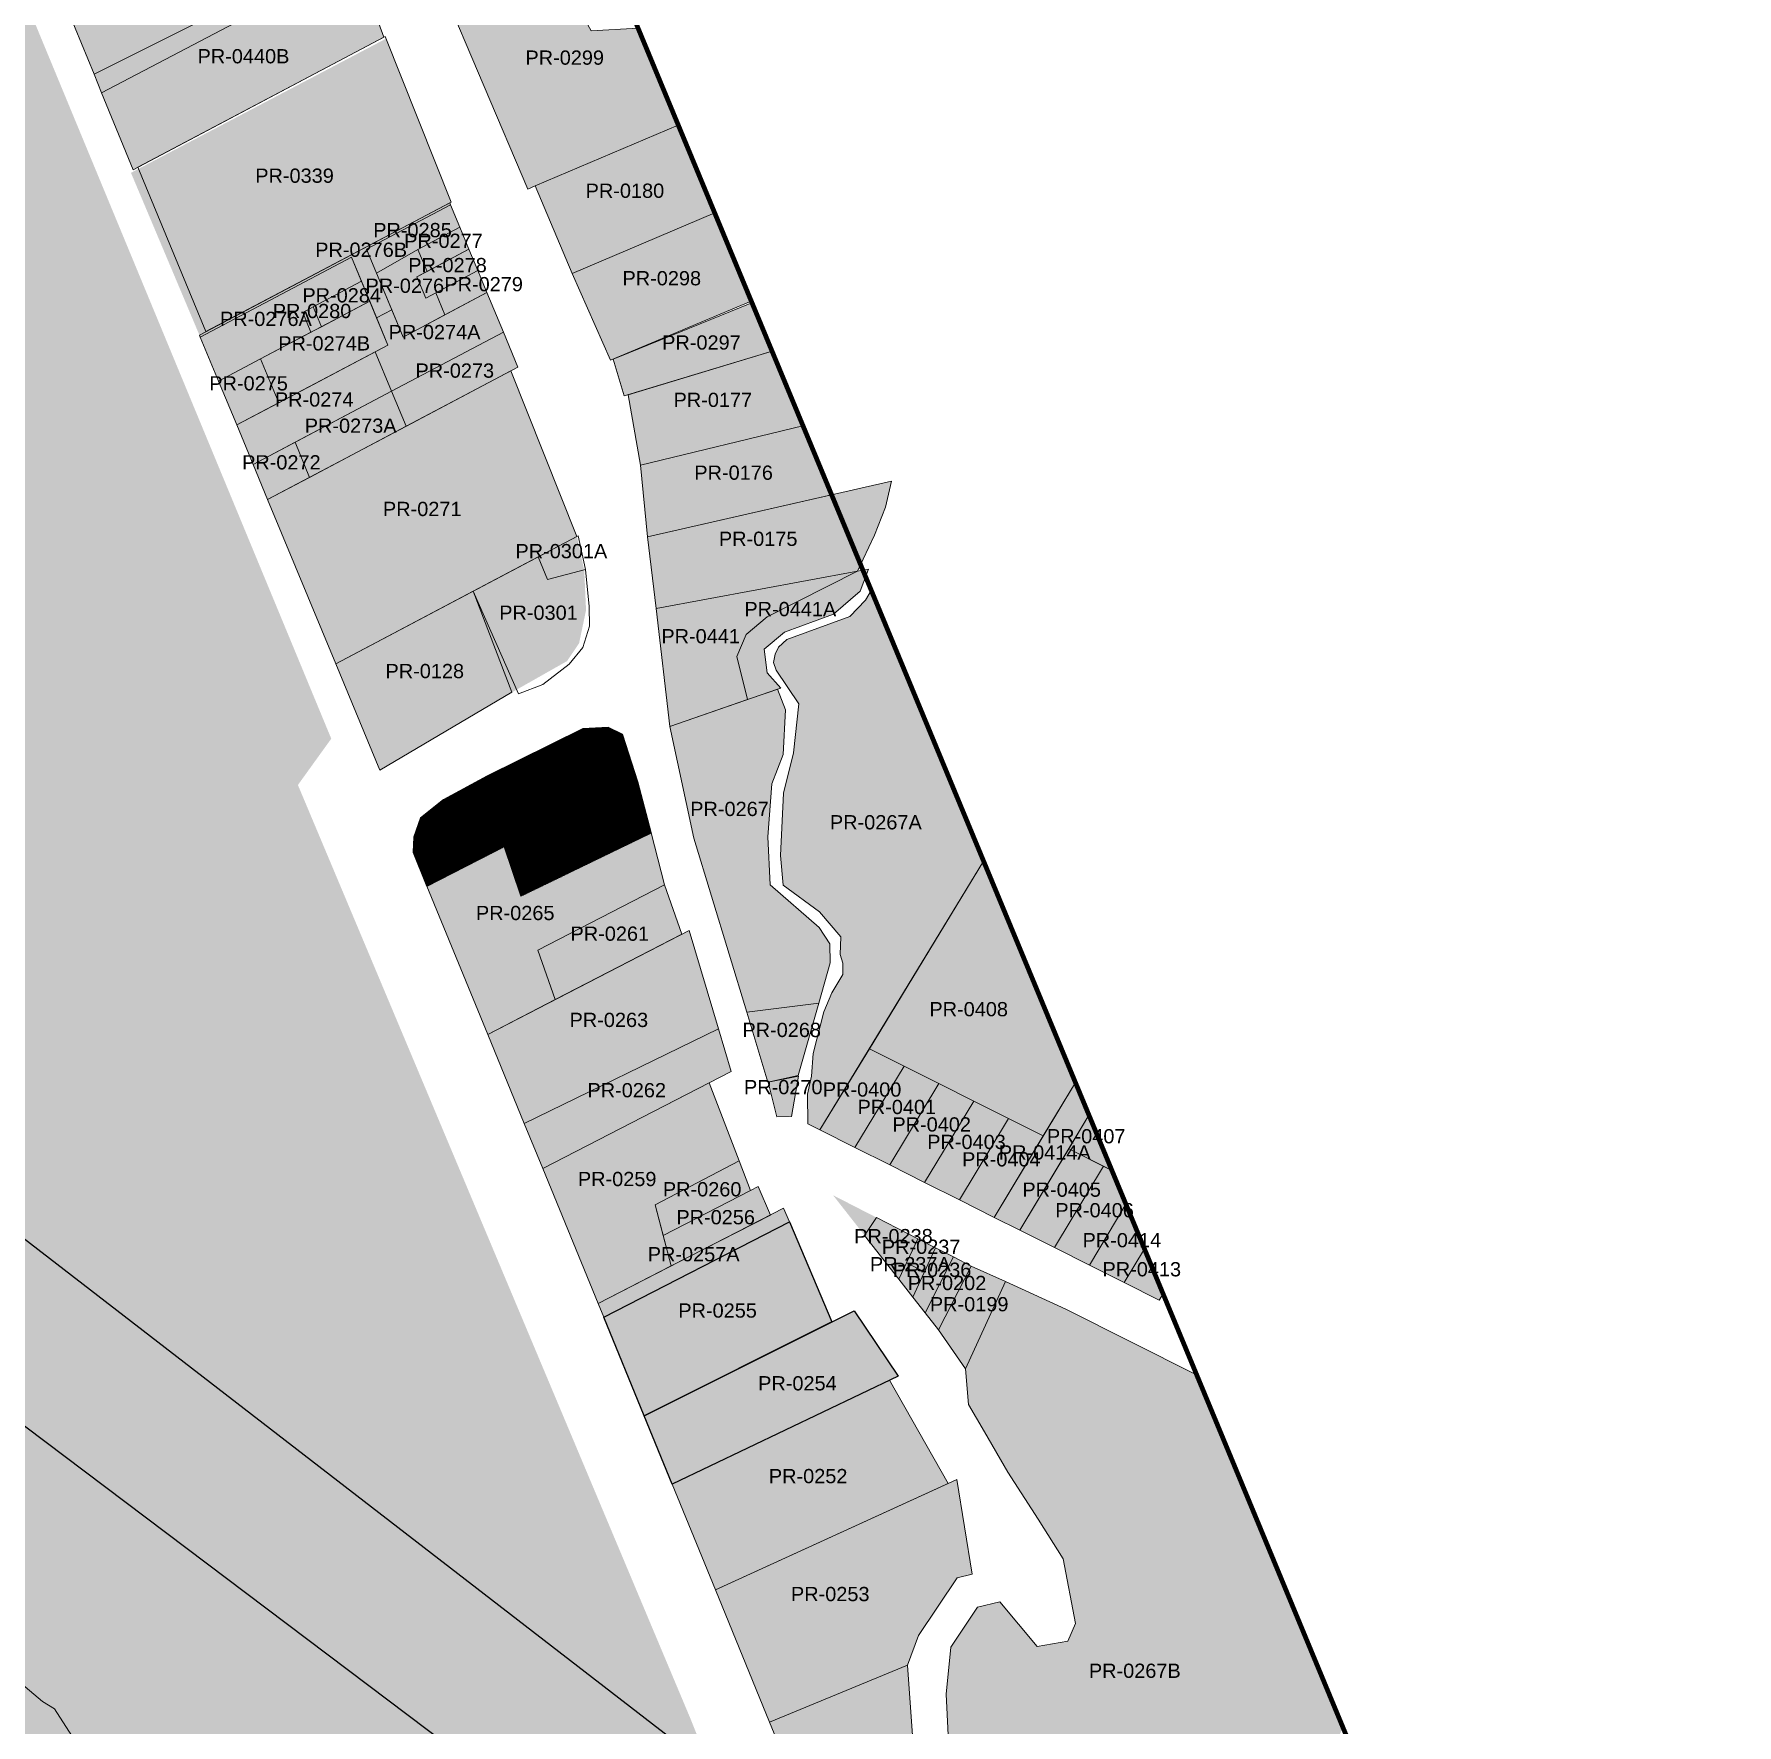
# Model space of a CAD drawing. Header units: inches. Extents: x 775566 to 778268, y 9208057 to 9211417.
# Drawn here: x 777550.4 to 777908.9, y 9209310.2 to 9209666.2 of the extents above; entities that cross this region are included whole.
import ezdxf
from ezdxf.enums import TextEntityAlignment as Align

# ---------------------------------------------------------------- set-up
doc = ezdxf.new("R2010")
doc.units = ezdxf.units.IN
doc.header["$MEASUREMENT"] = 0
doc.linetypes.add('DASHDOT', pattern=[1, 0.5, -0.25, 0, -0.25])
doc.layers.add('CAJAMARCA_ADQUIRIDOS', color=7, linetype='Continuous', lineweight=9, true_color=0xe2f2c9)
doc.layers.add('PROCESO_&_PENDIENTES', color=7, linetype='Continuous', lineweight=9, true_color=0xc5eefc)
doc.layers.add('CAJAMARCA_ADQUIRIDOSAnno', color=7, linetype='Continuous', true_color=0xafb304)
doc.layers.add('PROCESO__PENDIENTE_CAJAMARCA_UTMAnno', color=7, linetype='Continuous', true_color=0x2b1800)
for name, color, linetype in [('HITOS', 5, 'Continuous'), ('PI_Texto', 7, 'Continuous'), ('PMD-CAJAMARCA', 212, 'Continuous')]:
    doc.layers.add(name, color=color, linetype=linetype)
doc.styles.add('Arial', font='arial.ttf')

msp = doc.modelspace()

# ---------------------------------------------------------------- hatches: boundary and pattern name
at = {"true_color": 0xadddf7}
h = msp.add_hatch(color=141, dxfattribs=at)
h.dxf.hatch_style = 1
h.paths.add_polyline_path([(777390.49, 9210055.28), (777432.41, 9210073.29), (777198.38, 9210587.33), (777187.56, 9210605.47), (777105.4, 9210785.4), (777059.97, 9210855.94), (776930, 9211169.4), (776852.44, 9211361.12), (776673.32, 9211286.79), (776765.26, 9211129.93), (776773.32, 9211117.95), (776942.38, 9210722.91), (777244.8, 9210012.11), (777262.42, 9209969.39), (777282.77, 9209919.54), (777207.42, 9209894.77), (777250.06, 9209800.66), (777221.8, 9209781.22), (777221.01, 9209760.81), (777205.62, 9209753.63), (777204.65, 9209752.16), (777231.39, 9209682.44), (777237.05, 9209679.41), (777241.97, 9209679.49), (777246.56, 9209677.91), (777249.26, 9209675.98), (777282.52, 9209647.92), (777293.72, 9209634.72), (777361.87, 9209558.32), (777370.39, 9209543.07), (777454.76, 9209481.52), (777458.61, 9209472.5), (777462.12, 9209467.53), (777463.33, 9209460.68), (777456.89, 9209452.18), (777474.05, 9209434.41), (777510.17, 9209349.95), (777516.01, 9209347.36), (777541.48, 9209322.34), (777544.17, 9209320.9), (777560.86, 9209295.15), (777537.54, 9209270.4), (777550.09, 9209240.92), (777553.15, 9209238.12), (777563.03, 9209239.38), (777593.22, 9209167.98), (777595.94, 9209159.44), (777696.28, 9208921.65), (777699.89, 9208910.23), (777701.28, 9208904.41), (777711.62, 9208851.33), (777720.63, 9208813.42), (777724.41, 9208798.87), (777726.36, 9208793.23), (777729.84, 9208788.63), (777735.44, 9208786.43), (777741.43, 9208786.58), (777747.32, 9208788.15), (777795.11, 9208805.7), (777867.21, 9208835.59), (777891.55, 9208847.3), (777895.6, 9208851.69), (777898.19, 9208856.93), (777899.3, 9208862.81), (777899.01, 9208868.76), (777897.07, 9208874.42), (777892.6, 9208881.93), (777881.24, 9208899.7), (777845.62, 9208951.56), (777839.03, 9208965.06), (777784.89, 9209095.29), (777766.54, 9209136.41), (777720.91, 9209231), (777688.48, 9209311.84), (777605.97, 9209508.14), (777612.99, 9209517.89)])
h = msp.add_hatch(color=103)
h.dxf.hatch_style = 1
h.paths.add_polyline_path([(777616.92, 9209684.72), (777609.38, 9209700.62), (777602.98, 9209697.99), (777556.41, 9209674.01), (777563.05, 9209657.79)])
h.paths.add_polyline_path([(777624.08, 9209665.57), (777618.11, 9209681.96), (777564.66, 9209653.86), (777571.29, 9209637.69)])
h.paths.add_polyline_path([(777563.05, 9209657.79), (777616.92, 9209684.72), (777618.11, 9209681.96), (777564.66, 9209653.86)])
h = msp.add_hatch(color=103)
h.dxf.hatch_style = 1
h.paths.add_polyline_path([(777677.57, 9209667.46), (777667.7, 9209666.91), (777656.61, 9209687.06), (777635.99, 9209676.88), (777654.34, 9209633.61), (777655.89, 9209634.27), (777655.89, 9209634.27), (777686.04, 9209647.06)])
h = msp.add_hatch(color=103)
h.dxf.hatch_style = 1
h.paths.add_polyline_path([(777624.56, 9209665.3), (777638.25, 9209630.93), (777585.23, 9209602.88), (777570.83, 9209637.03)])
h = msp.add_hatch(color=103)
h.dxf.hatch_style = 1
h.paths.add_polyline_path([(777637.93, 9209630.71), (777638.11, 9209630.28), (777620.43, 9209620.93), (777625.71, 9209608.18), (777622.53, 9209606.5), (777617.25, 9209619.25), (777585.42, 9209602.42), (777585.23, 9209602.88)])
h.paths.add_polyline_path([(777617.25, 9209619.25), (777619.32, 9209614.25), (777609.2, 9209608.79), (777606.99, 9209607.63), (777608.69, 9209603.46), (777598.09, 9209597.86), (777589.25, 9209593.18), (777585.42, 9209602.42)])
h.paths.add_polyline_path([(777619.32, 9209614.25), (777621.08, 9209610.01), (777610.9, 9209604.63), (777609.2, 9209608.79)], flags=17)
h.paths.add_polyline_path([(777621.08, 9209610.01), (777624.91, 9209600.77), (777601.92, 9209588.62), (777598.09, 9209597.86)])
h.paths.add_polyline_path([(777622.25, 9209599.37), (777625.7, 9209591.06), (777596.53, 9209575.63), (777593.08, 9209583.94)])
h.paths.add_polyline_path([(777598.09, 9209597.86), (777601.92, 9209588.62), (777593.08, 9209583.94), (777589.25, 9209593.18)])
h.paths.add_polyline_path([(777649.21, 9209603.49), (777652.28, 9209596.1), (777628.76, 9209583.67), (777625.7, 9209591.06)])
h.paths.add_polyline_path([(777631.23, 9209620.88), (777633.15, 9209616.26), (777631.03, 9209615.13), (777632.93, 9209610.65), (777635.01, 9209611.75), (777636.93, 9209607.13), (777628.09, 9209602.46), (777622.5, 9209615.93)], flags=17)
h.paths.add_polyline_path([(777643.85, 9209616.43), (777645.77, 9209611.81), (777636.93, 9209607.13), (777635.01, 9209611.75)])
h.paths.add_polyline_path([(777641.98, 9209620.94), (777643.85, 9209616.43), (777632.93, 9209610.65), (777631.03, 9209615.13)])
h.paths.add_polyline_path([(777640.07, 9209625.56), (777641.98, 9209620.94), (777633.15, 9209616.26), (777631.23, 9209620.88)])
h.paths.add_polyline_path([(777638.11, 9209630.28), (777640.07, 9209625.56), (777631.23, 9209620.88), (777622.5, 9209615.93), (777620.43, 9209620.93)])
h.paths.add_polyline_path([(777645.77, 9209611.81), (777649.21, 9209603.49), (777625.7, 9209591.06), (777622.25, 9209599.37), (777624.91, 9209600.77), (777622.53, 9209606.5), (777625.71, 9209608.18), (777628.09, 9209602.46)])
h = msp.add_hatch(color=103)
h.dxf.hatch_style = 1
h.paths.add_polyline_path([(777663.7, 9209615.86), (777693.7, 9209628.58), (777701.4, 9209610), (777671.78, 9209597.57)])
h = msp.add_hatch(color=103)
h.dxf.hatch_style = 1
h.paths.add_polyline_path([(777609.2, 9209608.79), (777610.9, 9209604.63), (777608.69, 9209603.46), (777606.99, 9209607.63)])
h = msp.add_hatch(color=103)
h.dxf.hatch_style = 1
h.paths.add_polyline_path([(777605.37, 9209580.31), (777608.43, 9209572.91), (777599.59, 9209568.24), (777596.53, 9209575.63)])
h = msp.add_hatch(color=103)
h.dxf.hatch_style = 1
h.paths.add_polyline_path([(777664.69, 9209560.49), (777666.24, 9209553.3), (777656.13, 9209550.85), (777654.76, 9209555.25)])
h = msp.add_hatch(color=103)
h.dxf.hatch_style = 1
h.paths.add_polyline_path([(777651.03, 9209527.66), (777662.61, 9209534.22), (777665.15, 9209537.97), (777666.62, 9209544.95), (777666.24, 9209553.3), (777656.13, 9209550.85), (777654.76, 9209555.25), (777642.85, 9209548.95)])
h = msp.add_hatch(color=103)
h.dxf.hatch_style = 1
h.paths.add_polyline_path([(777681.36, 9209545.33), (777723.75, 9209553.13), (777704.71, 9209543.51), (777700.35, 9209539.82), (777698.34, 9209535.21), (777700.63, 9209526.11), (777684.27, 9209520.45)])
h = msp.add_hatch(color=103)
h.dxf.hatch_style = 1
h.paths.add_polyline_path([(777723.75, 9209553.13), (777726.09, 9209553.56), (777724.3, 9209548.93), (777718.69, 9209544.14), (777708.42, 9209540.31), (777704.08, 9209536.75), (777704.77, 9209531.77), (777707.59, 9209528.53), (777700.63, 9209526.12), (777698.34, 9209535.21), (777700.35, 9209539.82), (777704.71, 9209543.51)])
h = msp.add_hatch(color=103)
h.dxf.hatch_style = 1
h.paths.add_polyline_path([(777684.27, 9209520.45), (777706.95, 9209528.31), (777708.63, 9209523.93), (777708.11, 9209514.59), (777705.71, 9209508.37), (777704.89, 9209497.23), (777705.34, 9209487.14), (777715.71, 9209478.11), (777717.93, 9209474.68), (777717.99, 9209470.66), (777711.26, 9209446.94), (777710.02, 9209438.43), (777706.9, 9209438.34), (777704.91, 9209445.57), (777689.3, 9209496.97)])
h.paths.add_polyline_path([(777708.89, 9209538.78), (777722.14, 9209543.63), (777725.45, 9209547.04), (777726.66, 9209549.11), (777750.29, 9209492.12), (777715.86, 9209435.51), (777713.33, 9209436.79), (777713.23, 9209443.05), (777714.1, 9209446.83), (777714.44, 9209451.63), (777716.7, 9209460.35), (777718.34, 9209464.36), (777720.7, 9209468.22), (777720.68, 9209470.59), (777720.09, 9209472.48), (777720.23, 9209476.15), (777715.76, 9209481.4), (777708.12, 9209487.07), (777707.53, 9209493.27), (777708.2, 9209506.42), (777710.26, 9209514.94), (777711.39, 9209525.24), (777706.67, 9209532.34), (777706.08, 9209533.94), (777706.44, 9209535.71), (777707.13, 9209537.17)])
h = msp.add_hatch(color=103)
h.dxf.hatch_style = 1
h.paths.add_polyline_path([(777683.1, 9209487.1), (777680.33, 9209498.09), (777652.9, 9209484.77), (777649.4, 9209495.2), (777633.11, 9209486.87), (777645.92, 9209455.62), (777660.14, 9209462.96), (777656.44, 9209473.33)])
h.paths.add_polyline_path([(777656.44, 9209473.33), (777683.1, 9209487.1), (777686.79, 9209476.74), (777660.14, 9209462.96)])
h.paths.add_polyline_path([(777769.62, 9209445.51), (777772.48, 9209438.62), (777757.92, 9209414.4), (777752.54, 9209417.1)])
h.paths.add_polyline_path([(777784.16, 9209410.46), (777788.07, 9209401.03), (777787.26, 9209399.68), (777779.92, 9209403.36)])
h = msp.add_hatch(color=103)
h.dxf.hatch_style = 1
h.paths.add_polyline_path([(777733.57, 9209448.93), (777740.89, 9209445.26), (777730.53, 9209428.15), (777723.19, 9209431.83)])
h.paths.add_polyline_path([(777750.29, 9209492.12), (777769.62, 9209445.51), (777762.84, 9209434.24), (777726.25, 9209452.6)])
h.paths.add_polyline_path([(777726.25, 9209452.6), (777733.57, 9209448.93), (777723.19, 9209431.83), (777715.86, 9209435.51)])
h.paths.add_polyline_path([(777748.21, 9209441.58), (777755.53, 9209437.91), (777745.21, 9209420.78), (777737.87, 9209424.47)])
h.paths.add_polyline_path([(777740.89, 9209445.26), (777748.21, 9209441.58), (777737.87, 9209424.47), (777730.53, 9209428.15)])
h.paths.add_polyline_path([(777755.53, 9209437.91), (777762.84, 9209434.24), (777752.54, 9209417.1), (777745.21, 9209420.78)])
h.paths.add_polyline_path([(777768.22, 9209431.54), (777775.54, 9209427.88), (777765.25, 9209410.73), (777757.92, 9209414.4)])
h.paths.add_polyline_path([(777772.48, 9209438.63), (777777.31, 9209426.98), (777768.22, 9209431.54)])
h.paths.add_polyline_path([(777775.54, 9209427.88), (777777.31, 9209426.98), (777780.26, 9209419.87), (777772.58, 9209407.04), (777765.25, 9209410.73)])
h = msp.add_hatch(color=103)
h.dxf.hatch_style = 1
h.paths.add_polyline_path([(777645.92, 9209455.62), (777688.34, 9209477.53), (777694.47, 9209456.82), (777653.61, 9209436.85)])
h.paths.add_polyline_path([(777653.61, 9209436.85), (777694.47, 9209456.82), (777697.14, 9209447.81), (777657.49, 9209427.4)])
h = msp.add_hatch(color=103)
h.dxf.hatch_style = 1
h.paths.add_polyline_path([(777657.49, 9209427.4), (777692.54, 9209445.44), (777698.88, 9209429.03), (777681.17, 9209419.75), (777684.55, 9209406.87), (777669.14, 9209398.95)])
h = msp.add_hatch(color=103)
h.dxf.hatch_style = 1
h.paths.add_polyline_path([(777698.88, 9209429.03), (777681.17, 9209419.75), (777682.86, 9209413.31), (777701.21, 9209422.79)])
h = msp.add_hatch(color=103)
h.dxf.hatch_style = 1
h.paths.add_polyline_path([(777682.86, 9209413.31), (777684.55, 9209406.87), (777705.46, 9209417.6), (777702.82, 9209423.57), (777701.21, 9209422.79)])
h = msp.add_hatch(color=103)
h.dxf.hatch_style = 1
h.paths.add_polyline_path([(777718.63, 9209421.75), (777727.75, 9209417.07), (777725.25, 9209413.3)])
h = msp.add_hatch(color=103)
h.dxf.hatch_style = 1
h.paths.add_polyline_path([(777780.26, 9209419.87), (777784.16, 9209410.46), (777779.92, 9209403.36), (777772.58, 9209407.04)])
h = msp.add_hatch(color=103)
h.dxf.hatch_style = 1
h.paths.add_polyline_path([(777669.14, 9209398.95), (777708.2, 9209419.01), (777709.42, 9209416.14), (777670.33, 9209396.06)])
h.paths.add_polyline_path([(777670.33, 9209396.06), (777709.42, 9209416.14), (777718.39, 9209395.08), (777678.82, 9209375.35)])
h = msp.add_hatch(color=103)
h.dxf.hatch_style = 1
h.paths.add_polyline_path([(777725.25, 9209413.3), (777727.75, 9209417.07), (777736.48, 9209412.59), (777732.43, 9209404.12)])
h.paths.add_polyline_path([(777747.69, 9209406.84), (777754.88, 9209403.57), (777746.48, 9209385.22), (777740.82, 9209393.4)])
h = msp.add_hatch(color=103)
h.dxf.hatch_style = 1
h.paths.add_polyline_path([(777734.07, 9209407.56), (777737.86, 9209405.61), (777740.21, 9209410.68), (777736.48, 9209412.59)])
h = msp.add_hatch(color=103)
h.dxf.hatch_style = 1
h.paths.add_polyline_path([(777743.95, 9209408.76), (777740.21, 9209410.68), (777735.4, 9209400.33), (777737.98, 9209397.02)])
h = msp.add_hatch(color=103)
h.dxf.hatch_style = 1
h.paths.add_polyline_path([(777747.69, 9209406.84), (777743.95, 9209408.76), (777737.98, 9209397.02), (777740.82, 9209393.4)])
h = msp.add_hatch(color=103)
h.dxf.hatch_style = 1
h.paths.add_polyline_path([(777734.07, 9209407.56), (777737.86, 9209405.61), (777735.4, 9209400.33), (777732.43, 9209404.12)])
h = msp.add_hatch(color=103)
h.dxf.hatch_style = 1
h.paths.add_polyline_path([(777754.88, 9209403.57), (777767.64, 9209397.78), (777795.14, 9209383.98), (777825.98, 9209309.61), (777819.31, 9209296.42), (777814.87, 9209282.92), (777811.59, 9209280.12), (777810.43, 9209271.23), (777805.44, 9209264.17), (777787.59, 9209256.14), (777771.43, 9209242.11), (777757.85, 9209252.89), (777742.99, 9209305.3), (777742.39, 9209316.68), (777743.38, 9209326.61), (777749.04, 9209335.05), (777753.7, 9209336.14), (777761.6, 9209326.73), (777768, 9209327.88), (777769.62, 9209331.58), (777767.03, 9209345.23), (777761.82, 9209353.53), (777755.4, 9209363.43), (777750.51, 9209371.95), (777747.09, 9209377.72), (777746.48, 9209385.22)])
h = msp.add_hatch(color=103)
h.dxf.hatch_style = 1
h.paths.add_polyline_path([(777723.07, 9209397.42), (777678.82, 9209375.35), (777684.73, 9209360.93), (777732.3, 9209383.66)])
h.paths.add_polyline_path([(777702.07, 9209379.85), (777720.14, 9209379.85), (777720.14, 9209384.44), (777702.07, 9209384.44)], flags=24)
h.paths.add_polyline_path([(777679.76, 9209360.29), (777746.98, 9209360.29), (777746.98, 9209364.94), (777679.76, 9209364.94)], flags=9)
h = msp.add_hatch(color=103)
h.dxf.hatch_style = 1
h.paths.add_polyline_path([(777684.73, 9209360.93), (777730.5, 9209382.8), (777742.86, 9209361.07), (777693.86, 9209338.65)])
h = msp.add_hatch(color=103)
h.dxf.hatch_style = 1
h.paths.add_polyline_path([(777684.73, 9209360.93), (777730.5, 9209382.8), (777742.86, 9209361.07), (777693.86, 9209338.65)])
h = msp.add_hatch(color=103)
h.dxf.hatch_style = 1
h.paths.add_polyline_path([(777734.26, 9209322.84), (777705.26, 9209310.85), (777705.26, 9209310.85), (777734.26, 9209322.84), (777736.59, 9209329.05), (777744.76, 9209341.24), (777747.91, 9209341.98), (777744.68, 9209361.91), (777693.86, 9209338.65), (777705.26, 9209310.85), (777734.26, 9209322.84), (777734.26, 9209322.84), (777705.26, 9209310.85), (777718.91, 9209277.52), (777724.06, 9209274.14), (777740.98, 9209263.02), (777747.67, 9209266.57), (777735.59, 9209304.06)])
h.paths.add_polyline_path([(777679.76, 9209360.29), (777746.98, 9209360.29), (777746.98, 9209364.94), (777679.76, 9209364.94)], flags=9)
h.paths.add_polyline_path([(777692.11, 9209292.92), (777759.34, 9209292.92), (777759.34, 9209297.57), (777692.11, 9209297.57)], flags=9)
h.paths.add_polyline_path([(777684.41, 9209335.45), (777751.63, 9209335.45), (777751.63, 9209340.11), (777684.41, 9209340.11)], flags=9)
h = msp.add_hatch(color=103)
h.dxf.hatch_style = 1
h.paths.add_polyline_path([(777504.87, 9209350.27), (777507.66, 9209348.22), (777513.37, 9209345.67), (777519.08, 9209343.19), (777526.22, 9209340.02), (777533.01, 9209334), (777538.94, 9209327.15), (777541.18, 9209325.28), (777543.3, 9209323.19), (777545.3, 9209321), (777552.18, 9209315.17), (777554.74, 9209313.63), (777559.67, 9209305.95), (777570.59, 9209289.27), (777571.01, 9209287.93), (777569.35, 9209285.51), (777565.55, 9209281.09), (777551.02, 9209266.53), (777547.75, 9209263.06), (777539.38, 9209253.41), (777524.01, 9209237.18), (777493.51, 9209203.91), (777476.96, 9209186.51), (777441.74, 9209271.46)])
at = {"layer": 'CAJAMARCA_ADQUIRIDOSAnno'}
h = msp.add_hatch(dxfattribs=at)
h.set_pattern_fill('PLASTI', color=1)
h.paths.add_polyline_path([(777674.27, 9209518.77), (777671.27, 9209520.26), (777665.94, 9209519.94), (777645.82, 9209510.01), (777636.64, 9209505.04), (777631.76, 9209501.12), (777630.36, 9209497.18), (777630.22, 9209494.01), (777633.11, 9209486.87), (777649.4, 9209495.2), (777677.51, 9209508.72)])
h.paths.add_polyline_path([(777650.55, 9209496.43), (777679.82, 9209496.43), (777679.82, 9209501.03), (777650.55, 9209501.03)], flags=9)
h.paths.add_polyline_path([(777645.08, 9209504.68), (777660.83, 9209504.68), (777660.83, 9209509.28), (777645.08, 9209509.28)], flags=24)
h = msp.add_hatch(dxfattribs=at)
h.set_pattern_fill('PLASTI', color=1)
h.paths.add_polyline_path([(777680.33, 9209498.09), (777677.51, 9209508.72), (777649.4, 9209495.2), (777649.4, 9209495.2), (777652.9, 9209484.77)])
h.paths.add_polyline_path([(777650.55, 9209496.43), (777679.82, 9209496.43), (777679.82, 9209501.03), (777650.55, 9209501.03)], flags=25)
at = {"layer": 'PI_Texto'}
h = msp.add_hatch(color=103, dxfattribs=at)
h.dxf.hatch_style = 1
h.paths.add_polyline_path([(777705.77, 9209599.48), (777675.49, 9209590.3), (777678.11, 9209575.48), (777712.28, 9209583.78)])
h.paths.add_polyline_path([(777712.28, 9209583.77), (777678.11, 9209575.48), (777679.52, 9209560.38), (777718.31, 9209569.24)])
h.paths.add_polyline_path([(777686.04, 9209647.06), (777693.7, 9209628.58), (777663.7, 9209615.86), (777655.89, 9209634.27)])
h = msp.add_hatch(color=103, dxfattribs=at)
h.dxf.hatch_style = 1
h.paths.add_polyline_path([(777705.77, 9209599.48), (777701.54, 9209609.67), (777673.4, 9209598.25), (777672.3, 9209597.78), (777674.65, 9209590.05)])
h = msp.add_hatch(color=103, dxfattribs=at)
h.dxf.hatch_style = 1
h.paths.add_polyline_path([(777650.8, 9209595.32), (777628.7, 9209583.63), (777599.59, 9209568.24), (777613.93, 9209533.64), (777664.69, 9209560.49)])
h.paths.add_polyline_path([(777642.86, 9209548.94), (777613.93, 9209533.64), (777623.23, 9209511.24), (777651.04, 9209527.66)])
h = msp.add_hatch(color=103, dxfattribs=at)
h.dxf.hatch_style = 1
h.paths.add_polyline_path([(777625.7, 9209591.06), (777628.69, 9209583.64), (777608.43, 9209572.92), (777605.37, 9209580.31)])
h = msp.add_hatch(color=103, dxfattribs=at)
h.dxf.hatch_style = 1
h.paths.add_polyline_path([(777679.52, 9209560.38), (777730.92, 9209572.12), (777729.67, 9209566.6), (777727.34, 9209560.76), (777723.75, 9209553.13), (777681.36, 9209545.33)])

# ---------------------------------------------------------------- linework, layer by layer
at = {"color": 103}
for points in [[(777670.33, 9209396.06, 0), (777709.42, 9209416.14, 0), (777718.39, 9209395.08, 0), (777678.82, 9209375.35, 0)], [(777678.82, 9209375.35, 0), (777723.07, 9209397.42, 0), (777732.3, 9209383.66, 0), (777684.73, 9209360.93, 0)]]:
    msp.add_polyline3d(points, close=True, dxfattribs=at)
at = {"layer": 'CAJAMARCA_ADQUIRIDOS', "color": 3}
for points in [[(777556.41, 9209674.01, 0), (777602.98, 9209697.99, 0), (777609.38, 9209700.62, 0), (777616.92, 9209684.72, 0), (777563.05, 9209657.79, 0)], [(777563.05, 9209657.79, 0), (777616.92, 9209684.72, 0), (777618.11, 9209681.96, 0), (777564.66, 9209653.86, 0)], [(777677.57, 9209667.46, 0), (777686.04, 9209647.06, 0), (777655.89, 9209634.27, 0), (777655.89, 9209634.27, 0), (777654.34, 9209633.61, 0), (777635.99, 9209676.88, 0), (777656.61, 9209687.06, 0), (777667.7, 9209666.91, 0)], [(777618.11, 9209681.96, 0), (777624.08, 9209665.57, 0), (777571.29, 9209637.69, 0), (777564.66, 9209653.86, 0)], [(777624.37, 9209665.72, 0), (777638.25, 9209630.88, 0), (777586.58, 9209603.6, 0), (777572.26, 9209638.2, 0)], [(777686.04, 9209647.06, 0), (777693.7, 9209628.58, 0), (777663.7, 9209615.86, 0), (777655.89, 9209634.27, 0)], [(777637.93, 9209630.71, 0), (777638.11, 9209630.28, 0), (777620.43, 9209620.93, 0), (777625.71, 9209608.18, 0), (777622.53, 9209606.5, 0), (777617.25, 9209619.25, 0), (777585.42, 9209602.42, 0), (777585.23, 9209602.88, 0)], [(777638.11, 9209630.28, 0), (777640.07, 9209625.56, 0), (777631.23, 9209620.88, 0), (777622.5, 9209615.93, 0), (777620.43, 9209620.93, 0)], [(777663.7, 9209615.86, 0), (777693.7, 9209628.58, 0), (777701.4, 9209610, 0), (777671.78, 9209597.57, 0)], [(777640.07, 9209625.56, 0), (777641.98, 9209620.94, 0), (777633.15, 9209616.26, 0), (777631.23, 9209620.88, 0)], [(777631.23, 9209620.88, 0), (777633.15, 9209616.26, 0), (777631.03, 9209615.13, 0), (777632.93, 9209610.65, 0), (777635.01, 9209611.75, 0), (777636.93, 9209607.13, 0), (777628.09, 9209602.46, 0), (777622.5, 9209615.93, 0)], [(777641.98, 9209620.94, 0), (777643.85, 9209616.43, 0), (777632.93, 9209610.65, 0), (777631.03, 9209615.13, 0)], [(777617.25, 9209619.25, 0), (777619.32, 9209614.25, 0), (777609.2, 9209608.79, 0), (777606.99, 9209607.63, 0), (777608.69, 9209603.46, 0), (777598.09, 9209597.86, 0), (777589.25, 9209593.18, 0), (777585.42, 9209602.42, 0)], [(777643.85, 9209616.43, 0), (777645.77, 9209611.81, 0), (777636.93, 9209607.13, 0), (777635.01, 9209611.75, 0)], [(777619.32, 9209614.25, 0), (777621.08, 9209610.01, 0), (777610.9, 9209604.63, 0), (777609.2, 9209608.79, 0)], [(777621.08, 9209610.01, 0), (777624.91, 9209600.77, 0), (777601.92, 9209588.62, 0), (777598.09, 9209597.86, 0)], [(777645.77, 9209611.81, 0), (777649.21, 9209603.49, 0), (777625.7, 9209591.06, 0), (777622.25, 9209599.37, 0), (777624.91, 9209600.77, 0), (777622.53, 9209606.5, 0), (777625.71, 9209608.18, 0), (777628.09, 9209602.46, 0)], [(777705.77, 9209599.48, 0), (777674.65, 9209590.05, 0), (777672.3, 9209597.78, 0), (777673.4, 9209598.25, 0), (777701.54, 9209609.67, 0)], [(777609.2, 9209608.79, 0), (777610.9, 9209604.63, 0), (777608.69, 9209603.46, 0), (777606.99, 9209607.63, 0)], [(777649.21, 9209603.49, 0), (777652.28, 9209596.1, 0), (777628.76, 9209583.67, 0), (777625.7, 9209591.06, 0)], [(777622.25, 9209599.37, 0), (777625.7, 9209591.06, 0), (777596.53, 9209575.63, 0), (777593.08, 9209583.94, 0)], [(777705.77, 9209599.48, 0), (777712.28, 9209583.78, 0), (777678.11, 9209575.48, 0), (777675.49, 9209590.3, 0)], [(777598.09, 9209597.86, 0), (777601.92, 9209588.62, 0), (777593.08, 9209583.94, 0), (777589.25, 9209593.18, 0)], [(777599.58, 9209568.24, 0), (777628.69, 9209583.64, 0), (777650.79, 9209595.32, 0), (777664.69, 9209560.49, 0), (777613.93, 9209533.65, 0)], [(777625.7, 9209591.06, 0), (777628.76, 9209583.67, 0), (777608.43, 9209572.91, 0), (777605.37, 9209580.31, 0)], [(777712.28, 9209583.77, 0), (777718.31, 9209569.24, 0), (777679.52, 9209560.38, 0), (777678.11, 9209575.48, 0)], [(777605.37, 9209580.31, 0), (777608.43, 9209572.91, 0), (777599.59, 9209568.24, 0), (777596.53, 9209575.63, 0)], [(777679.52, 9209560.38, 0), (777730.92, 9209572.12, 0), (777729.67, 9209566.6, 0), (777727.34, 9209560.76, 0), (777723.75, 9209553.13, 0), (777681.36, 9209545.33, 0)], [(777664.96, 9209560.63, 0), (777666.48, 9209553.51, 0), (777658.48, 9209551.38, 0), (777656.56, 9209556.19, 0)], [(777656.56, 9209556.19, 0), (777658.48, 9209551.38, 0), (777666.48, 9209553.51, 0), (777667.3, 9209545.75, 0), (777667.32, 9209541.55, 0), (777665.92, 9209537.07, 0), (777663.05, 9209533.6, 0), (777657.53, 9209529.3, 0), (777652.38, 9209527.35, 0), (777642.86, 9209548.94, 0)], [(777681.36, 9209545.33, 0), (777723.75, 9209553.13, 0), (777704.71, 9209543.51, 0), (777700.35, 9209539.82, 0), (777698.34, 9209535.21, 0), (777700.63, 9209526.11, 0), (777684.27, 9209520.45, 0)], [(777723.75, 9209553.13, 0), (777726.09, 9209553.56, 0), (777724.3, 9209548.93, 0), (777718.69, 9209544.14, 0), (777708.42, 9209540.31, 0), (777704.08, 9209536.75, 0), (777704.77, 9209531.77, 0), (777707.59, 9209528.53, 0), (777700.63, 9209526.12, 0), (777698.34, 9209535.21, 0), (777700.35, 9209539.82, 0), (777704.71, 9209543.51, 0)], [(777613.93, 9209533.65, 0), (777642.85, 9209548.95, 0), (777651.03, 9209527.66, 0), (777623.22, 9209511.24, 0)], [(777708.89, 9209538.78, 0), (777722.14, 9209543.63, 0), (777725.45, 9209547.04, 0), (777726.66, 9209549.11, 0), (777750.29, 9209492.12, 0), (777715.86, 9209435.51, 0), (777713.33, 9209436.79, 0), (777713.23, 9209443.05, 0), (777714.1, 9209446.83, 0), (777714.44, 9209451.63, 0), (777716.7, 9209460.35, 0), (777718.34, 9209464.36, 0), (777720.7, 9209468.22, 0), (777720.68, 9209470.59, 0), (777720.09, 9209472.48, 0), (777720.23, 9209476.15, 0), (777715.76, 9209481.4, 0), (777708.12, 9209487.07, 0), (777707.53, 9209493.27, 0), (777708.2, 9209506.42, 0), (777710.26, 9209514.94, 0), (777711.39, 9209525.24, 0), (777706.67, 9209532.34, 0), (777706.08, 9209533.94, 0), (777706.44, 9209535.71, 0), (777707.13, 9209537.17, 0)], [(777684.27, 9209520.45, 0), (777706.95, 9209528.31, 0), (777708.63, 9209523.93, 0), (777708.11, 9209514.59, 0), (777705.71, 9209508.37, 0), (777704.89, 9209497.23, 0), (777705.34, 9209487.14, 0), (777715.71, 9209478.11, 0), (777717.93, 9209474.68, 0), (777717.99, 9209470.66, 0), (777715.59, 9209462.19, 0), (777700.43, 9209460.3, 0), (777689.3, 9209496.97, 0)], [(777645.92, 9209455.62, 0), (777633.11, 9209486.87, 0), (777649.4, 9209495.2, 0), (777652.9, 9209484.77, 0), (777680.33, 9209498.09, 0), (777683.1, 9209487.1, 0), (777656.44, 9209473.33, 0), (777660.14, 9209462.96, 0)], [(777750.29, 9209492.12, 0), (777769.62, 9209445.51, 0), (777762.84, 9209434.24, 0), (777726.25, 9209452.6, 0)], [(777656.44, 9209473.33, 0), (777683.1, 9209487.1, 0), (777686.79, 9209476.74, 0), (777660.14, 9209462.96, 0)], [(777645.92, 9209455.62, 0), (777688.34, 9209477.53, 0), (777694.47, 9209456.82, 0), (777653.61, 9209436.85, 0)], [(777700.43, 9209460.3, 0), (777715.59, 9209462.19, 0), (777711.26, 9209446.94, 0), (777704.91, 9209445.57, 0)], [(777653.61, 9209436.85, 0), (777694.47, 9209456.82, 0), (777697.14, 9209447.81, 0), (777657.49, 9209427.4, 0)], [(777726.25, 9209452.6, 0), (777733.57, 9209448.93, 0), (777723.19, 9209431.83, 0), (777715.86, 9209435.51, 0)], [(777733.57, 9209448.93, 0), (777740.89, 9209445.26, 0), (777730.53, 9209428.15, 0), (777723.19, 9209431.83, 0)], [(777657.49, 9209427.4, 0), (777692.54, 9209445.44, 0), (777698.88, 9209429.03, 0), (777681.17, 9209419.75, 0), (777684.55, 9209406.87, 0), (777669.14, 9209398.95, 0)], [(777704.97, 9209445.58, 0), (777711.35, 9209446.83, 0), (777709.87, 9209438.36, 0), (777706.75, 9209438.3, 0)], [(777740.89, 9209445.26, 0), (777748.21, 9209441.58, 0), (777737.87, 9209424.47, 0), (777730.53, 9209428.15, 0)], [(777769.62, 9209445.51, 0), (777772.48, 9209438.62, 0), (777757.92, 9209414.4, 0), (777752.54, 9209417.1, 0)], [(777748.21, 9209441.58, 0), (777755.53, 9209437.91, 0), (777745.21, 9209420.78, 0), (777737.87, 9209424.47, 0)], [(777755.53, 9209437.91, 0), (777762.84, 9209434.24, 0), (777752.54, 9209417.1, 0), (777745.21, 9209420.78, 0)], [(777772.48, 9209438.63, 0), (777777.31, 9209426.98, 0), (777768.22, 9209431.54, 0)], [(777768.22, 9209431.54, 0), (777775.54, 9209427.88, 0), (777765.25, 9209410.73, 0), (777757.92, 9209414.4, 0)], [(777698.88, 9209429.03, 0), (777701.21, 9209422.79, 0), (777682.86, 9209413.31, 0), (777681.17, 9209419.75, 0)], [(777775.54, 9209427.88, 0), (777777.31, 9209426.98, 0), (777780.26, 9209419.87, 0), (777772.58, 9209407.04, 0), (777765.25, 9209410.73, 0)], [(777682.86, 9209413.31, 0), (777701.21, 9209422.79, 0), (777702.82, 9209423.57, 0), (777705.46, 9209417.6, 0), (777684.55, 9209406.87, 0)], [(777780.26, 9209419.86, 0), (777784.16, 9209410.46, 0), (777779.92, 9209403.36, 0), (777772.58, 9209407.04, 0)], [(777669.14, 9209398.95, 0), (777708.2, 9209419.01, 0), (777709.42, 9209416.14, 0), (777670.33, 9209396.06, 0)], [(777725.25, 9209413.3, 0), (777727.75, 9209417.07, 0), (777736.48, 9209412.59, 0), (777732.43, 9209404.12, 0)], [(777736.48, 9209412.59, 0), (777740.21, 9209410.68, 0), (777737.86, 9209405.61, 0), (777734.07, 9209407.56, 0)], [(777740.21, 9209410.68, 0), (777743.95, 9209408.76, 0), (777737.98, 9209397.02, 0), (777735.4, 9209400.33, 0)], [(777743.95, 9209408.76, 0), (777747.69, 9209406.84, 0), (777740.82, 9209393.4, 0), (777737.98, 9209397.02, 0)], [(777784.16, 9209410.46, 0), (777788.07, 9209401.03, 0), (777787.26, 9209399.68, 0), (777779.92, 9209403.36, 0)], [(777734.07, 9209407.56, 0), (777737.86, 9209405.61, 0), (777735.4, 9209400.33, 0), (777732.43, 9209404.12, 0)], [(777747.69, 9209406.84, 0), (777754.88, 9209403.57, 0), (777746.48, 9209385.22, 0), (777740.82, 9209393.4, 0)], [(777684.73, 9209360.93, 0), (777730.5, 9209382.8, 0), (777742.86, 9209361.07, 0), (777693.86, 9209338.65, 0)], [(777693.86, 9209338.65, 0), (777744.68, 9209361.91, 0), (777747.91, 9209341.98, 0), (777744.76, 9209341.24, 0), (777736.59, 9209329.05, 0), (777734.26, 9209322.84, 0), (777705.26, 9209310.85, 0)], [(777504.87, 9209350.27, 0), (777507.66, 9209348.22, 0), (777513.37, 9209345.67, 0), (777519.08, 9209343.19, 0), (777526.22, 9209340.02, 0), (777533.01, 9209334, 0), (777538.94, 9209327.15, 0), (777541.18, 9209325.28, 0), (777543.3, 9209323.19, 0), (777545.3, 9209321, 0), (777552.18, 9209315.17, 0), (777554.74, 9209313.63, 0), (777559.67, 9209305.95, 0), (777570.59, 9209289.27, 0), (777571.01, 9209287.93, 0), (777569.35, 9209285.51, 0), (777565.55, 9209281.09, 0), (777551.02, 9209266.53, 0), (777547.75, 9209263.06, 0), (777539.38, 9209253.41, 0), (777524.01, 9209237.18, 0), (777493.51, 9209203.91, 0), (777476.96, 9209186.51, 0), (777441.74, 9209271.46, 0)], [(777705.26, 9209310.85, 0), (777734.26, 9209322.84, 0), (777735.59, 9209304.06, 0), (777747.67, 9209266.57, 0), (777740.98, 9209263.02, 0), (777718.91, 9209277.52, 0)]]:
    msp.add_polyline3d(points, close=True, dxfattribs=at)
msp.add_polyline3d([(777742.99, 9209305.3, 0), (777742.39, 9209316.68, 0), (777743.38, 9209326.61, 0), (777749.04, 9209335.05, 0), (777753.7, 9209336.14, 0), (777761.6, 9209326.73, 0), (777768, 9209327.88, 0), (777769.62, 9209331.58, 0), (777767.03, 9209345.23, 0), (777761.82, 9209353.53, 0), (777755.4, 9209363.43, 0), (777750.51, 9209371.95, 0), (777747.09, 9209377.72, 0), (777746.48, 9209385.22, 0), (777754.88, 9209403.57, 0), (777767.64, 9209397.78, 0), (777795.14, 9209383.98, 0), (777825.98, 9209309.61, 0)], dxfattribs=at)
at = {"layer": 'CAJAMARCA_ADQUIRIDOSAnno', "color": 250}
msp.add_lwpolyline([(777649.4, 9209495.2), (777677.51, 9209508.72), (777674.27, 9209518.77), (777671.27, 9209520.26), (777665.94, 9209519.94), (777645.82, 9209510.01), (777636.64, 9209505.04), (777631.76, 9209501.12), (777630.36, 9209497.18), (777630.22, 9209494.01), (777633.11, 9209486.87)], close=True, dxfattribs=at)
msp.add_lwpolyline([(777680.33, 9209498.09), (777677.51, 9209508.72), (777649.4, 9209495.2), (777652.9, 9209484.77), (777680.33, 9209498.09)], dxfattribs=at)
at = {"layer": 'HITOS'}
for points in [[(777716.96, 9209282.29), (777492, 9209456), (777369, 9209528), (777278.35, 9209571.05), (777232.35, 9209606.05), (777193.78, 9209648.54), (777143.55, 9209693.39), (777095.41, 9209709.75), (776981.97, 9209712.94), (776872.18, 9209692.88), (776771.66, 9209669.15), (776722.56, 9209632.09), (776689.45, 9209605.36), (776657.44, 9209594.67), (776606.49, 9209599.7), (776487.11, 9209619.1)], [(777716.96, 9209282.29), (777492, 9209456), (777369, 9209528), (777278.35, 9209571.05), (777232.35, 9209606.05), (777193.78, 9209648.54), (777143.55, 9209693.39), (777095.41, 9209709.75), (776981.97, 9209712.94), (776872.18, 9209692.88), (776771.66, 9209669.15), (776722.56, 9209632.09), (776689.45, 9209605.36), (776657.44, 9209594.67), (776606.49, 9209599.7), (776487.11, 9209619.1)], [(777731.02, 9209235.34), (777484.7, 9209421.16), (777364.24, 9209484.1), (777287.87, 9209510.93), (777222.64, 9209539.93), (777158.2, 9209613.06), (777128.04, 9209655.13), (777099.29, 9209664.53), (776934.81, 9209653.13), (776809.55, 9209622.6), (776706.05, 9209569.35), (776649.82, 9209555.3), (776545.2, 9209570.77), (776470.3, 9209582.44)], [(777731.02, 9209235.34), (777484.7, 9209421.16), (777364.24, 9209484.1), (777287.87, 9209510.93), (777222.64, 9209539.93), (777158.2, 9209613.06), (777128.04, 9209655.13), (777099.29, 9209664.53), (776934.81, 9209653.13), (776809.55, 9209622.6), (776706.05, 9209569.35), (776649.82, 9209555.3), (776545.2, 9209570.77), (776470.3, 9209582.44)]]:
    msp.add_lwpolyline(points, dxfattribs=at)
at = {"layer": 'PMD-CAJAMARCA', "color": 1, "linetype": 'DASHDOT', "lineweight": 18, "true_color": 0xff0000, "const_width": 1}
msp.add_lwpolyline([(778267.48, 9208245.02), (776952.29, 9211416.36)], dxfattribs=at)
at = {"layer": 'PROCESO_&_PENDIENTES', "color": 250}
msp.add_lwpolyline([(777630.22, 9209494.01), (777630.36, 9209497.18), (777631.76, 9209501.12), (777636.64, 9209505.04), (777645.82, 9209510.01), (777665.94, 9209519.94), (777671.27, 9209520.26), (777674.27, 9209518.77), (777677.51, 9209508.72), (777649.4, 9209495.2), (777633.11, 9209486.87)], close=True, dxfattribs=at)

# ---------------------------------------------------------------- texts
at = {"layer": 'CAJAMARCA_ADQUIRIDOSAnno', "color": 5, "style": 'Arial'}
for s, p in [('PR-0440B', (777594.51, 9209659.18)), ('PR-0299', (777662.13, 9209658.89)), ('PR-0339', (777605.26, 9209634.03)), ('PR-0180', (777674.8, 9209630.86)), ('PR-0285', (777630.09, 9209622.57)), ('PR-0277', (777636.61, 9209620.32)), ('PR-0276B', (777619.28, 9209618.44)), ('PR-0278', (777637.46, 9209615.2)), ('PR-0298', (777682.56, 9209612.44)), ('PR-0284', (777615.18, 9209608.84)), ('PR-0276', (777628.47, 9209610.86)), ('PR-0279', (777645.06, 9209611.19)), ('PR-0280', (777608.94, 9209605.54)), ('PR-0276A', (777599.23, 9209603.88)), ('PR-0274B', (777611.5, 9209598.72)), ('PR-0274A', (777634.73, 9209601.1)), ('PR-0297', (777690.91, 9209598.91)), ('PR-0273', (777638.99, 9209592.99)), ('PR-0275', (777595.59, 9209590.31)), ('PR-0274', (777609.39, 9209586.91)), ('PR-0177', (777693.31, 9209586.83)), ('PR-0273A', (777617.07, 9209581.39)), ('PR-0272', (777602.48, 9209573.68)), ('PR-0176', (777697.68, 9209571.5)), ('PR-0271', (777632.14, 9209563.86)), ('PR-0301A', (777661.42, 9209554.98)), ('PR-0175', (777702.85, 9209557.58)), ('PR-0301', (777656.61, 9209542.02)), ('PR-0441A', (777709.61, 9209542.78)), ('PR-0441', (777690.74, 9209537.06)), ('PR-0128', (777632.67, 9209529.73)), ('PR-0267', (777696.82, 9209500.7)), ('PR-0267A', (777727.62, 9209497.89)), ('PR-0265', (777651.71, 9209478.79)), ('PR-0261', (777671.62, 9209474.44)), ('PR-0408', (777747.16, 9209458.54)), ('PR-0263', (777671.42, 9209456.28)), ('PR-0268', (777707.8, 9209454.17)), ('PR-0262', (777675.18, 9209441.48)), ('PR-0270', (777708.13, 9209442.13)), ('PR-0400', (777724.72, 9209441.62)), ('PR-0401', (777732.04, 9209437.95)), ('PR-0402', (777739.37, 9209434.27)), ('PR-0403', (777746.7, 9209430.59)), ('PR-0407', (777771.9, 9209431.79)), ('PR-0404', (777754.03, 9209426.92)), ('PR-0414A', (777763.18, 9209428.38)), ('PR-0259', (777673.17, 9209422.78)), ('PR-0260', (777691.06, 9209420.62)), ('PR-0405', (777766.73, 9209420.54)), ('PR-0406', (777773.66, 9209416.21)), ('PR-0256', (777693.9, 9209414.74)), ('PR-0238', (777731.33, 9209410.75)), ('PR-0237', (777737.15, 9209408.51)), ('PR-0414', (777779.4, 9209409.9)), ('PR-0257A', (777689.27, 9209406.95)), ('PR-237A', (777734.88, 9209404.85)), ('PR-0236', (777739.45, 9209403.67)), ('PR-0202', (777742.6, 9209400.89)), ('PR-0413', (777783.6, 9209403.78)), ('PR-0255', (777694.31, 9209395.09)), ('PR-0199', (777747.27, 9209396.42)), ('PR-0254', (777711.11, 9209379.77)), ('PR-0252', (777713.37, 9209360.23)), ('PR-0253', (777718.02, 9209335.4)), ('PR-0267B', (777782.13, 9209319.24))]:
    msp.add_text(s, height=3, dxfattribs=at).set_placement(p, align=Align.BOTTOM_CENTER)
at = {"layer": 'PROCESO__PENDIENTE_CAJAMARCA_UTMAnno', "color": 2, "style": 'Arial'}
for s, p in [('PR-266', (777652.96, 9209504.61)), ('P.E. 02160357', (777665.18, 9209496.36))]:
    msp.add_text(s, height=3, dxfattribs=at).set_placement(p, align=Align.BOTTOM_CENTER)

doc.saveas('drawing.dxf')
